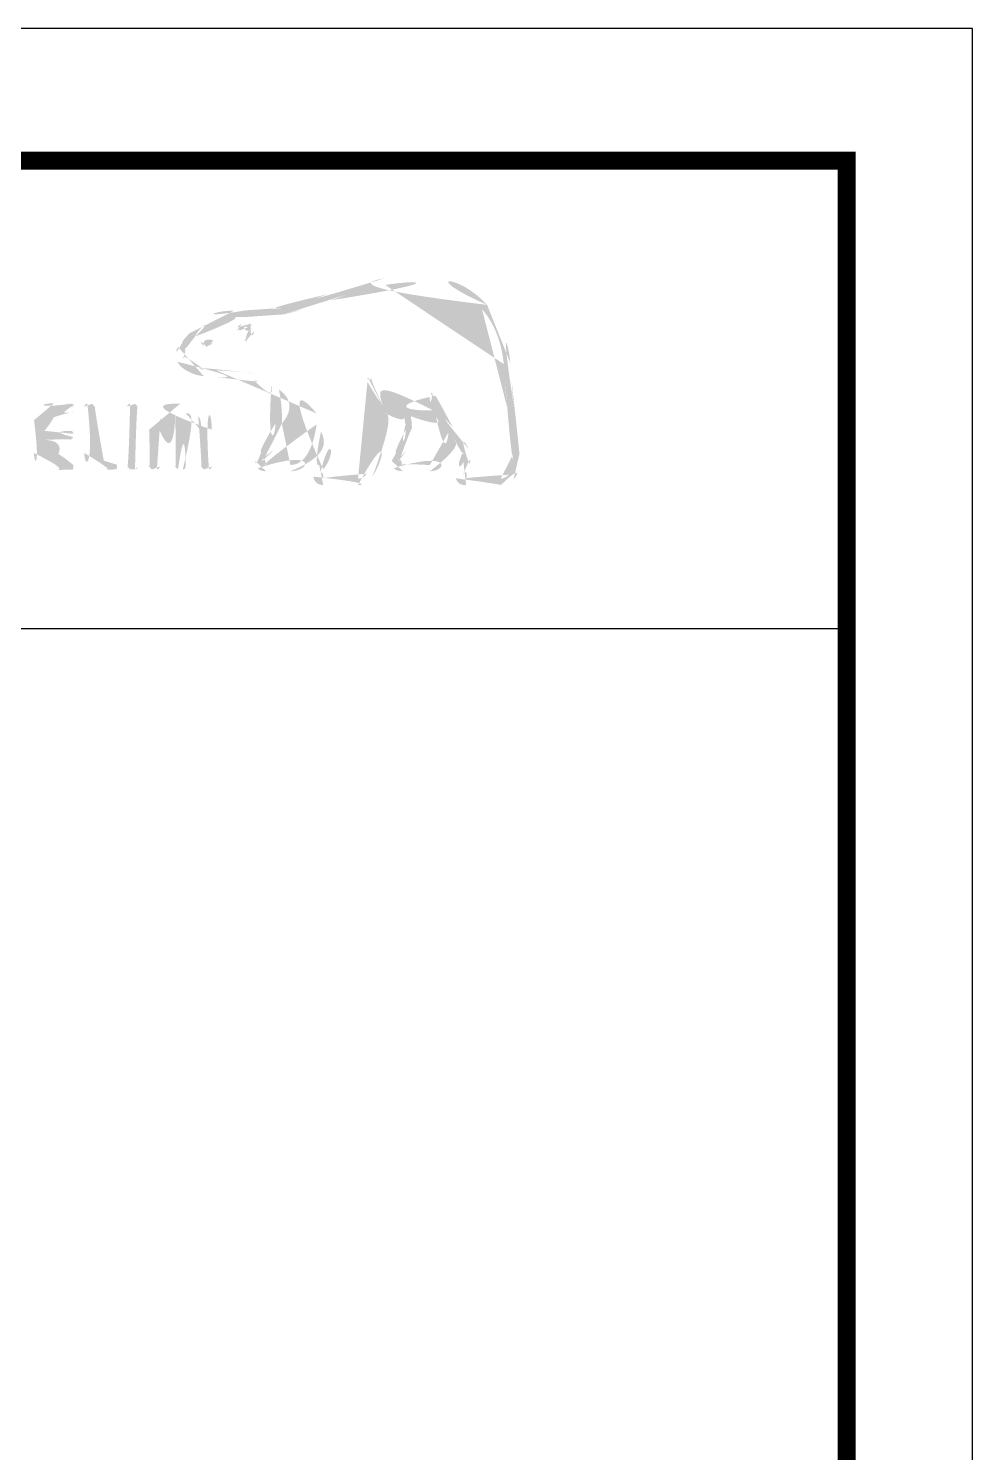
# Model space of a CAD drawing. Extents: x 16296680691 to 16296681342, y -37409617951 to -37409617474.
# Drawn here: x 16296681262.8 to 16296681341.9, y -37409617592.8 to -37409617473.6 of the extents above; entities that cross this region are included whole.
import ezdxf

# ---------------------------------------------------------------- set-up
doc = ezdxf.new("R2010")
doc.units = 0
doc.header["$LTSCALE"] = 10
doc.header["$MEASUREMENT"] = 0
doc.layers.get('0').update_dxf_attribs({"linetype": 'CONTINUOUS'})

msp = doc.modelspace()

# ---------------------------------------------------------------- hatches: boundary and pattern name
h = msp.add_hatch(color=5)
edge = h.paths.add_edge_path()
edge.add_spline(control_points=[(16296681301.24634, -37409617496.731857), (16296681298.909121, -37409617494.111191), (16296681295.269489, -37409617494.084396), (16296681292.62303, -37409617494.520538)], knot_values=[4, 4, 4, 4, 5, 5, 5, 5], degree=3, periodic=0)
edge.add_spline(control_points=[(16296681292.62303, -37409617494.520538), (16296681291.01333, -37409617494.787178), (16296681289.453199, -37409617495.320427), (16296681287.948589, -37409617495.829887)], knot_values=[5, 5, 5, 5, 6, 6, 6, 6], degree=3, periodic=0)
edge.add_spline(control_points=[(16296681287.948589, -37409617495.829887), (16296681286.69771, -37409617496.260048), (16296681285.393311, -37409617496.705101), (16296681284.090891, -37409617496.988579)], knot_values=[6, 6, 6, 6, 7, 7, 7, 7], degree=3, periodic=0)
edge.add_spline(control_points=[(16296681284.090891, -37409617496.988579), (16296681283.18891, -37409617497.178886), (16296681282.049049, -37409617497.183823), (16296681281.047939, -37409617497.188797)], knot_values=[7, 7, 7, 7, 8, 8, 8, 8], degree=3, periodic=0)
edge.add_spline(control_points=[(16296681281.047939, -37409617497.188797), (16296681281.04793, -37409617497.188797), (16296681280.09046, -37409617497.204659), (16296681280.09046, -37409617497.204659)], knot_values=[8.00001, 8.00001, 8.00001, 8.00001, 9, 9, 9, 9], degree=3, periodic=0)
edge.add_spline(control_points=[(16296681280.09046, -37409617497.204659), (16296681278.207211, -37409617497.250282), (16296681276.918671, -37409617497.901466), (16296681276.27836, -37409617499.139442)], knot_values=[9, 9, 9, 9, 10, 10, 10, 10], degree=3, periodic=0)
edge.add_spline(control_points=[(16296681276.27836, -37409617499.139442), (16296681276.27836, -37409617499.139442), (16296681276.246651, -37409617499.193962), (16296681276.246651, -37409617499.193962)], knot_values=[10.00001, 10.00001, 10.00001, 10.00001, 11, 11, 11, 11], degree=3, periodic=0)
edge.add_spline(control_points=[(16296681276.246651, -37409617499.193962), (16296681276.141581, -37409617499.373367), (16296681276.002819, -37409617499.529968), (16296681275.83828, -37409617499.682617)], knot_values=[11, 11, 11, 11, 12, 12, 12, 12], degree=3, periodic=0)
edge.add_spline(control_points=[(16296681275.83828, -37409617499.682617), (16296681275.66581, -37409617499.853111), (16296681275.48938, -37409617500.027557), (16296681275.36647, -37409617500.250572)], knot_values=[12, 12, 12, 12, 13, 13, 13, 13], degree=3, periodic=0)
edge.add_spline(control_points=[(16296681275.36647, -37409617500.250572), (16296681275.122641, -37409617500.673798), (16296681275.10083, -37409617501.102997), (16296681275.305019, -37409617501.494537)], knot_values=[13, 13, 13, 13, 14, 14, 14, 14], degree=3, periodic=0)
edge.add_spline(control_points=[(16296681275.305019, -37409617501.494537), (16296681275.709431, -37409617502.251793), (16296681276.8473, -37409617502.656181), (16296681277.52725, -37409617502.706741), (16296681277.52725, -37409617502.706741), (16296681278.540251, -37409617502.768188), (16296681278.540251, -37409617502.768188)], knot_values=[14, 14, 14, 14, 15, 15, 15, 16, 16, 16, 16], degree=3, periodic=0)
edge.add_spline(control_points=[(16296681278.540251, -37409617502.768188), (16296681279.6147, -37409617502.832626), (16296681280.956751, -37409617502.908928), (16296681281.75169, -37409617503.051666)], knot_values=[16, 16, 16, 16, 17, 17, 17, 17], degree=3, periodic=0)
edge.add_spline(control_points=[(16296681281.75169, -37409617503.051666), (16296681282.2572, -37409617503.141853), (16296681282.74288, -37409617503.298462), (16296681283.19486, -37409617503.503632)], knot_values=[17, 17, 17, 17, 18, 18, 18, 18], degree=3, periodic=0)
edge.add_spline(control_points=[(16296681283.19486, -37409617503.503632), (16296681283.218651, -37409617503.55323), (16296681283.619089, -37409617505.024139), (16296681283.53385, -37409617506.646713)], knot_values=[18, 18, 18, 18, 19, 19, 19, 19], degree=3, periodic=0)
edge.add_spline(control_points=[(16296681283.53385, -37409617506.646713), (16296681283.46644, -37409617508.126549), (16296681282.81028, -37409617508.638969), (16296681282.348391, -37409617509.01664)], knot_values=[19, 19, 19, 19, 20, 20, 20, 20], degree=3, periodic=0)
edge.add_spline(control_points=[(16296681282.348391, -37409617509.01664), (16296681282.34244, -37409617509.02356), (16296681281.88649, -37409617509.376442), (16296681281.85675, -37409617509.816528)], knot_values=[20, 20, 20, 20, 21, 21, 21, 21], degree=3, periodic=0)
edge.add_spline(control_points=[(16296681281.85675, -37409617509.816528), (16296681281.83297, -37409617510.052422), (16296681281.8964, -37409617510.266533), (16296681282.039129, -37409617510.414207)], knot_values=[21, 21, 21, 21, 22, 22, 22, 22], degree=3, periodic=0)
edge.add_spline(control_points=[(16296681282.039129, -37409617510.414207), (16296681282.195749, -37409617510.58567), (16296681282.427679, -37409617510.665947), (16296681282.73296, -37409617510.665947), (16296681282.73296, -37409617510.665947), (16296681284.774799, -37409617510.665947), (16296681284.774799, -37409617510.665947)], knot_values=[22, 22, 22, 22, 23, 23, 23, 24, 24, 24, 24], degree=3, periodic=0)
edge.add_spline(control_points=[(16296681284.774799, -37409617510.665947), (16296681286.449909, -37409617510.665947), (16296681287.159599, -37409617508.71035), (16296681287.33604, -37409617507.344498)], knot_values=[24, 24, 24, 24, 25, 25, 25, 25], degree=3, periodic=0)
edge.add_spline(control_points=[(16296681287.33604, -37409617507.344498), (16296681287.831619, -37409617508.322823), (16296681287.819731, -37409617509.427971), (16296681287.19133, -37409617510.127747)], knot_values=[25, 25, 25, 25, 26, 26, 26, 26], degree=3, periodic=0)
edge.add_spline(control_points=[(16296681287.19133, -37409617510.127747), (16296681287.191311, -37409617510.127747), (16296681286.64617, -37409617510.633263), (16296681286.707621, -37409617511.117943)], knot_values=[26.00001, 26.00001, 26.00001, 26.00001, 27, 27, 27, 27], degree=3, periodic=0)
edge.add_spline(control_points=[(16296681286.707621, -37409617511.117943), (16296681286.759159, -37409617511.629402), (16296681287.183399, -37409617511.832581), (16296681287.52635, -37409617511.832581), (16296681287.52635, -37409617511.832581), (16296681290.43845, -37409617511.832581), (16296681290.43845, -37409617511.832581)], knot_values=[27, 27, 27, 27, 28, 28, 28, 29, 29, 29, 29], degree=3, periodic=0)
edge.add_spline(control_points=[(16296681290.43845, -37409617511.832581), (16296681290.95188, -37409617511.832581), (16296681291.360241, -37409617511.598663), (16296681291.63183, -37409617511.153618)], knot_values=[29, 29, 29, 29, 30, 30, 30, 30], degree=3, periodic=0)
edge.add_spline(control_points=[(16296681291.63183, -37409617511.153618), (16296681292.82126, -37409617509.196053), (16296681292.88073, -37409617507.266197), (16296681292.62303, -37409617505.764526)], knot_values=[30, 30, 30, 30, 31, 31, 31, 31], degree=3, periodic=0)
edge.add_spline(control_points=[(16296681292.62303, -37409617505.764526), (16296681292.975889, -37409617505.835899), (16296681293.570589, -37409617505.944923), (16296681294.294161, -37409617506.023239)], knot_values=[31, 31, 31, 31, 32, 32, 32, 32], degree=3, periodic=0)
edge.add_spline(control_points=[(16296681294.294161, -37409617506.023239), (16296681294.33976, -37409617506.2304), (16296681294.42103, -37409617506.685387), (16296681294.42103, -37409617506.685387)], knot_values=[32, 32, 32, 32, 33, 33, 33, 33], degree=3, periodic=0)
edge.add_spline(control_points=[(16296681294.42103, -37409617506.685387), (16296681294.43688, -37409617506.860802), (16296681294.43688, -37409617507.016434), (16296681294.43688, -37409617507.163132)], knot_values=[33, 33, 33, 33, 34, 34, 34, 34], degree=3, periodic=0)
edge.add_spline(control_points=[(16296681294.43688, -37409617507.163132), (16296681294.43688, -37409617508.292084), (16296681293.93733, -37409617508.779716), (16296681293.65584, -37409617509.05529)], knot_values=[34, 34, 34, 34, 35, 35, 35, 35], degree=3, periodic=0)
edge.add_spline(control_points=[(16296681293.65584, -37409617509.05529), (16296681293.64592, -37409617509.057259), (16296681293.265301, -37409617509.444817), (16296681293.221701, -37409617509.770943)], knot_values=[35, 35, 35, 35, 36, 36, 36, 36], degree=3, periodic=0)
edge.add_spline(control_points=[(16296681293.221701, -37409617509.770943), (16296681293.221701, -37409617509.770943), (16296681293.14043, -37409617510.108932), (16296681293.431829, -37409617510.406273)], knot_values=[36.00001, 36.00001, 36.00001, 36.00001, 37, 37, 37, 37], degree=3, periodic=0)
edge.add_spline(control_points=[(16296681293.431829, -37409617510.406273), (16296681293.594379, -37409617510.575752), (16296681293.85408, -37409617510.665947), (16296681294.19702, -37409617510.665947), (16296681294.19702, -37409617510.665947), (16296681296.45495, -37409617510.665947), (16296681296.45495, -37409617510.665947)], knot_values=[37, 37, 37, 37, 38, 38, 38, 39, 39, 39, 39], degree=3, periodic=0)
edge.add_spline(control_points=[(16296681296.45495, -37409617510.665947), (16296681297.900089, -37409617510.665947), (16296681298.344139, -37409617508.880821), (16296681298.48687, -37409617507.962967)], knot_values=[39, 39, 39, 39, 40, 40, 40, 40], degree=3, periodic=0)
edge.add_spline(control_points=[(16296681298.48687, -37409617507.962967), (16296681298.746559, -37409617508.289093), (16296681299.037979, -37409617508.679611), (16296681299.214411, -37409617509.05529)], knot_values=[40, 40, 40, 40, 41, 41, 41, 41], degree=3, periodic=0)
edge.add_spline(control_points=[(16296681299.214411, -37409617509.05529), (16296681299.333349, -37409617509.30899), (16296681299.35317, -37409617509.592506), (16296681299.26199, -37409617509.859154)], knot_values=[41, 41, 41, 41, 42, 42, 42, 42], degree=3, periodic=0)
edge.add_spline(control_points=[(16296681299.26199, -37409617509.859154), (16296681299.11529, -37409617510.33786), (16296681298.50868, -37409617510.68084), (16296681298.633579, -37409617511.255722)], knot_values=[42, 42, 42, 42, 43, 43, 43, 43], degree=3, periodic=0)
edge.add_spline(control_points=[(16296681298.633579, -37409617511.255722), (16296681298.73864, -37409617511.698776), (16296681299.109341, -37409617511.832581), (16296681299.493919, -37409617511.832581), (16296681299.493919, -37409617511.832581), (16296681302.392151, -37409617511.832581), (16296681302.392151, -37409617511.832581)], knot_values=[43, 43, 43, 43, 44, 44, 44, 45, 45, 45, 45], degree=3, periodic=0)
edge.add_spline(control_points=[(16296681302.392151, -37409617511.832581), (16296681302.415951, -37409617511.832581), (16296681302.996759, -37409617511.839531), (16296681303.460649, -37409617511.343933)], knot_values=[45, 45, 45, 45, 46, 46, 46, 46], degree=3, periodic=0)
edge.add_spline(control_points=[(16296681303.460649, -37409617511.343933), (16296681303.896761, -37409617510.875099), (16296681304.06329, -37409617510.178299), (16296681303.96417, -37409617509.206932)], knot_values=[46, 46, 46, 46, 47, 47, 47, 47], degree=3, periodic=0)
edge.add_spline(control_points=[(16296681303.96417, -37409617509.206932), (16296681303.96417, -37409617509.206932), (16296681303.52607, -37409617505.413643), (16296681303.52607, -37409617505.413643)], knot_values=[0, 0, 0, 0, 1, 1, 1, 1], degree=3, periodic=0)
edge.add_spline(control_points=[(16296681303.52607, -37409617505.413643), (16296681303.36549, -37409617504.312462), (16296681303.33972, -37409617503.719719), (16296681303.31197, -37409617503.134918), (16296681303.31197, -37409617503.134918), (16296681303.206909, -37409617501.638222), (16296681303.206909, -37409617501.638222)], knot_values=[1, 1, 1, 1, 2, 2, 2, 3, 3, 3, 3], degree=3, periodic=0)
edge.add_spline(control_points=[(16296681303.206909, -37409617501.638222), (16296681302.986851, -37409617499.594421), (16296681302.32276, -37409617497.942108), (16296681301.24634, -37409617496.731857)], knot_values=[3, 3, 3, 3, 4, 4, 4, 4], degree=3, periodic=0)
edge = h.paths.add_edge_path(flags=16)
edge.add_spline(control_points=[(16296681284.209841, -37409617497.528793), (16296681285.549919, -37409617497.240356), (16296681286.864229, -37409617496.790329), (16296681288.13097, -37409617496.358223)], knot_values=[31, 31, 31, 31, 32, 32, 32, 32], degree=3, periodic=0)
edge.add_spline(control_points=[(16296681288.13097, -37409617496.358223), (16296681289.60981, -37409617495.850708), (16296681291.14813, -37409617495.327362), (16296681292.71817, -37409617495.063683)], knot_values=[32, 32, 32, 32, 33, 33, 33, 33], degree=3, periodic=0)
edge.add_spline(control_points=[(16296681292.71817, -37409617495.063683), (16296681295.22587, -37409617494.651337), (16296681298.663309, -37409617494.675148), (16296681300.822109, -37409617497.100578)], knot_values=[33, 33, 33, 33, 34, 34, 34, 34], degree=3, periodic=0)
edge.add_spline(control_points=[(16296681300.822109, -37409617497.100578), (16296681301.82321, -37409617498.223587), (16296681302.44171, -37409617499.771828), (16296681302.64986, -37409617501.696739), (16296681302.64986, -37409617501.696739), (16296681302.754919, -37409617503.161682), (16296681302.754919, -37409617503.161682)], knot_values=[34, 34, 34, 34, 35, 35, 35, 36, 36, 36, 36], degree=3, periodic=0)
edge.add_spline(control_points=[(16296681302.754919, -37409617503.161682), (16296681302.782669, -37409617503.753418), (16296681302.81638, -37409617504.364967), (16296681302.97299, -37409617505.488037), (16296681302.97299, -37409617505.488037), (16296681303.40712, -37409617509.269386), (16296681303.40712, -37409617509.269386)], knot_values=[36, 36, 36, 36, 37, 37, 37, 38, 38, 38, 38], degree=3, periodic=0)
edge.add_spline(control_points=[(16296681303.40712, -37409617509.269386), (16296681303.48245, -37409617510.054413), (16296681303.359541, -37409617510.616417), (16296681303.060209, -37409617510.956383)], knot_values=[38, 38, 38, 38, 39, 39, 39, 39], degree=3, periodic=0)
edge.add_spline(control_points=[(16296681303.060209, -37409617510.956383), (16296681302.77475, -37409617511.275528), (16296681302.415951, -37409617511.27951), (16296681302.392151, -37409617511.27951), (16296681302.392151, -37409617511.27951), (16296681299.54347, -37409617511.27951), (16296681299.54347, -37409617511.27951)], knot_values=[0, 0, 0, 0, 1, 1, 1, 2, 2, 2, 2], degree=3, periodic=0)
edge.add_spline(control_points=[(16296681299.54347, -37409617511.27951), (16296681299.36705, -37409617511.27951), (16296681299.23225, -37409617511.204178), (16296681299.23225, -37409617510.999977)], knot_values=[2, 2, 2, 2, 3, 3, 3, 3], degree=3, periodic=0)
edge.add_spline(control_points=[(16296681299.23225, -37409617510.999977), (16296681299.23225, -37409617510.70163), (16296681299.61286, -37409617510.456833), (16296681299.75758, -37409617510.073212)], knot_values=[3, 3, 3, 3, 4, 4, 4, 4], degree=3, periodic=0)
edge.add_spline(control_points=[(16296681299.75758, -37409617510.073212), (16296681299.91815, -37409617509.661903), (16296681299.900299, -37409617509.213852), (16296681299.71793, -37409617508.815422)], knot_values=[4, 4, 4, 4, 5, 5, 5, 5], degree=3, periodic=0)
edge.add_spline(control_points=[(16296681299.71793, -37409617508.815422), (16296681299.376961, -37409617508.100769), (16296681298.87145, -37409617507.534798), (16296681298.385771, -37409617506.987663)], knot_values=[5, 5, 5, 5, 6, 6, 6, 6], degree=3, periodic=0)
edge.add_spline(control_points=[(16296681298.385771, -37409617506.987663), (16296681297.69194, -37409617506.211578), (16296681296.95252, -37409617505.466187), (16296681296.90494, -37409617504.398697)], knot_values=[6, 6, 6, 6, 7, 7, 7, 7], degree=3, periodic=0)
edge.add_spline(control_points=[(16296681296.90494, -37409617504.398697), (16296681296.891069, -37409617504.246071), (16296681296.825649, -37409617504.096359), (16296681296.669041, -37409617504.101357)], knot_values=[7, 7, 7, 7, 8, 8, 8, 8], degree=3, periodic=0)
edge.add_spline(control_points=[(16296681296.669041, -37409617504.101357), (16296681296.520361, -37409617504.108269), (16296681296.4153, -37409617504.246071), (16296681296.42124, -37409617504.443291)], knot_values=[8, 8, 8, 8, 9, 9, 9, 9], degree=3, periodic=0)
edge.add_spline(control_points=[(16296681296.42124, -37409617504.443291), (16296681296.45495, -37409617504.850662), (16296681296.561991, -37409617505.221367), (16296681296.70076, -37409617505.557373)], knot_values=[9, 9, 9, 9, 10, 10, 10, 10], degree=3, periodic=0)
edge.add_spline(control_points=[(16296681296.70076, -37409617505.557373), (16296681294.825439, -37409617505.638649), (16296681292.942181, -37409617505.266968), (16296681292.4902, -37409617505.173813)], knot_values=[10, 10, 10, 10, 11, 11, 11, 11], degree=3, periodic=0)
edge.add_spline(control_points=[(16296681292.4902, -37409617505.173813), (16296681292.161131, -37409617503.829727), (16296681291.61993, -37409617502.960487), (16296681291.614, -37409617502.941673)], knot_values=[11, 11, 11, 11, 12, 12, 12, 12], degree=3, periodic=0)
edge.add_spline(control_points=[(16296681291.614, -37409617502.941673), (16296681291.528749, -37409617502.80587), (16296681291.386009, -37409617502.761269), (16296681291.28096, -37409617502.825684)], knot_values=[12, 12, 12, 12, 13, 13, 13, 13], degree=3, periodic=0)
edge.add_spline(control_points=[(16296681291.28096, -37409617502.825684), (16296681291.169941, -37409617502.892082), (16296681291.14813, -37409617503.051666), (16296681291.22942, -37409617503.182518)], knot_values=[13, 13, 13, 13, 14, 14, 14, 14], degree=3, periodic=0)
edge.add_spline(control_points=[(16296681291.22942, -37409617503.182518), (16296681291.251221, -37409617503.221153), (16296681293.48337, -37409617507.016434), (16296681291.156059, -37409617510.873123)], knot_values=[14, 14, 14, 14, 15, 15, 15, 15], degree=3, periodic=0)
edge.add_spline(control_points=[(16296681291.156059, -37409617510.873123), (16296681290.991529, -37409617511.149651), (16296681290.75761, -37409617511.27951), (16296681290.43845, -37409617511.27951), (16296681290.43845, -37409617511.27951), (16296681287.54022, -37409617511.27951), (16296681287.54022, -37409617511.27951)], knot_values=[15, 15, 15, 15, 16, 16, 16, 17, 17, 17, 17], degree=3, periodic=0)
edge.add_spline(control_points=[(16296681287.54022, -37409617511.27951), (16296681287.421289, -37409617511.27951), (16296681287.244841, -37409617511.194267), (16296681287.244841, -37409617510.999001)], knot_values=[17, 17, 17, 17, 18, 18, 18, 18], degree=3, periodic=0)
edge.add_spline(control_points=[(16296681287.244841, -37409617510.999001), (16296681287.244841, -37409617510.796799), (16296681287.524361, -37409617510.499413), (16296681287.524361, -37409617510.499413)], knot_values=[18, 18, 18, 18, 19, 19, 19, 19], degree=3, periodic=0)
edge.add_spline(control_points=[(16296681287.524361, -37409617510.499413), (16296681288.688009, -37409617509.196053), (16296681288.101231, -37409617507.168053), (16296681286.977221, -37409617505.825996)], knot_values=[19, 19, 19, 19, 20, 20, 20, 20], degree=3, periodic=0)
edge.add_spline(control_points=[(16296681286.977221, -37409617505.825996), (16296681285.888901, -37409617504.531509), (16296681284.114679, -37409617502.903969), (16296681281.846849, -37409617502.499603)], knot_values=[20, 20, 20, 20, 21, 21, 21, 21], degree=3, periodic=0)
edge.add_spline(control_points=[(16296681281.846849, -37409617502.499603), (16296681281.02812, -37409617502.356842), (16296681279.664261, -37409617502.275551), (16296681278.568001, -37409617502.214111), (16296681278.568001, -37409617502.214111), (16296681277.56888, -37409617502.156616), (16296681277.56888, -37409617502.156616)], knot_values=[21, 21, 21, 21, 22, 22, 22, 23, 23, 23, 23], degree=3, periodic=0)
edge.add_spline(control_points=[(16296681277.56888, -37409617502.156616), (16296681277.01185, -37409617502.112038), (16296681276.094009, -37409617501.773071), (16296681275.802601, -37409617501.23777)], knot_values=[23, 23, 23, 23, 24, 24, 24, 24], degree=3, periodic=0)
edge.add_spline(control_points=[(16296681275.802601, -37409617501.23777), (16296681275.67968, -37409617501.014771), (16296681275.695551, -37409617500.780884), (16296681275.856131, -37409617500.531113)], knot_values=[24, 24, 24, 24, 25, 25, 25, 25], degree=3, periodic=0)
edge.add_spline(control_points=[(16296681275.856131, -37409617500.531113), (16296681275.9473, -37409617500.366547), (16296681276.094009, -37409617500.22184), (16296681276.24069, -37409617500.075127)], knot_values=[25, 25, 25, 25, 26, 26, 26, 26], degree=3, periodic=0)
edge.add_spline(control_points=[(16296681276.24069, -37409617500.075127), (16296681276.41317, -37409617499.893738), (16296681276.58959, -37409617499.713364), (16296681276.732321, -37409617499.468521)], knot_values=[26, 26, 26, 26, 27, 27, 27, 27], degree=3, periodic=0)
edge.add_spline(control_points=[(16296681276.732321, -37409617499.468521), (16296681276.732321, -37409617499.468521), (16296681276.77593, -37409617499.394203), (16296681276.77593, -37409617499.394203)], knot_values=[27.00001, 27.00001, 27.00001, 27.00001, 28, 28, 28, 28], degree=3, periodic=0)
edge.add_spline(control_points=[(16296681276.77593, -37409617499.394203), (16296681277.32704, -37409617498.347504), (16296681278.435181, -37409617497.802338), (16296681280.110279, -37409617497.756737)], knot_values=[28, 28, 28, 28, 29, 29, 29, 29], degree=3, periodic=0)
edge.add_spline(control_points=[(16296681280.110279, -37409617497.756737), (16296681280.1103, -37409617497.756737), (16296681281.047939, -37409617497.746849), (16296681281.047939, -37409617497.746849)], knot_values=[29.00001, 29.00001, 29.00001, 29.00001, 30, 30, 30, 30], degree=3, periodic=0)
edge.add_spline(control_points=[(16296681281.047939, -37409617497.746849), (16296681282.07085, -37409617497.739868), (16296681283.248369, -37409617497.735947), (16296681284.209841, -37409617497.528793)], knot_values=[30, 30, 30, 30, 31, 31, 31, 31], degree=3, periodic=0)
edge = h.paths.add_edge_path(flags=0)
edge.add_spline(control_points=[(16296681281.452351, -37409617498.311813), (16296681281.64464, -37409617498.458519), (16296681281.771521, -37409617498.672592), (16296681281.737829, -37409617498.93232)], knot_values=[8, 8, 8, 8, 9, 9, 9, 9], degree=3, periodic=0)
edge.add_spline(control_points=[(16296681281.737829, -37409617498.93232), (16296681281.70015, -37409617499.305977), (16296681281.37702, -37409617499.706413), (16296681281.1332, -37409617499.829292)], knot_values=[7, 7, 7, 7, 8, 8, 8, 8], degree=3, periodic=0)
edge.add_spline(control_points=[(16296681281.1332, -37409617499.829292), (16296681281.047939, -37409617499.863007), (16296681280.938919, -37409617499.843193), (16296681280.90522, -37409617499.759941)], knot_values=[6, 6, 6, 6, 7, 7, 7, 7], degree=3, periodic=0)
edge.add_spline(control_points=[(16296681280.90522, -37409617499.759941), (16296681280.8636, -37409617499.676697), (16296681280.915131, -37409617499.572601), (16296681280.99641, -37409617499.523033)], knot_values=[5, 5, 5, 5, 6, 6, 6, 6], degree=3, periodic=0)
edge.add_spline(control_points=[(16296681280.99641, -37409617499.523033), (16296681281.1332, -37409617499.439789), (16296681281.33737, -37409617499.170174), (16296681281.36117, -37409617498.939232)], knot_values=[4, 4, 4, 4, 5, 5, 5, 5], degree=3, periodic=0)
edge.add_spline(control_points=[(16296681281.36117, -37409617498.939232), (16296681281.37702, -37409617498.799477), (16296681281.33737, -37409617498.687462), (16296681281.22438, -37409617498.6082)], knot_values=[3, 3, 3, 3, 4, 4, 4, 4], degree=3, periodic=0)
edge.add_spline(control_points=[(16296681281.22438, -37409617498.6082), (16296681280.925039, -37409617498.397072), (16296681280.576151, -37409617498.810341), (16296681280.54047, -37409617498.840134)], knot_values=[2, 2, 2, 2, 3, 3, 3, 3], degree=3, periodic=0)
edge.add_spline(control_points=[(16296681280.54047, -37409617498.840134), (16296681280.47703, -37409617498.911484), (16296681280.36799, -37409617498.929314), (16296681280.30654, -37409617498.870842)], knot_values=[1, 1, 1, 1, 2, 2, 2, 2], degree=3, periodic=0)
edge.add_spline(control_points=[(16296681280.30654, -37409617498.870842), (16296681280.229231, -37409617498.810341), (16296681280.243111, -37409617498.697403), (16296681280.30654, -37409617498.623047)], knot_values=[0, 0, 0, 0, 1, 1, 1, 1], degree=3, periodic=0)
edge.add_spline(control_points=[(16296681280.30654, -37409617498.623047), (16296681280.4909, -37409617498.422836), (16296681280.99641, -37409617497.997597), (16296681281.452351, -37409617498.311813)], knot_values=[9, 9, 9, 9, 10, 10, 10, 10], degree=3, periodic=0)
edge = h.paths.add_edge_path(flags=16)
edge.add_spline(control_points=[(16296681284.05719, -37409617506.672478), (16296681284.114679, -37409617505.499893), (16296681283.942221, -37409617504.424477), (16296681283.81336, -37409617503.829727), (16296681283.81336, -37409617503.829727), (16296681285.63516, -37409617504.871483), (16296681286.96533, -37409617506.741829)], knot_values=[5, 5, 5, 5, 6, 6, 6, 7, 7, 7, 7], degree=3, periodic=0)
edge.add_spline(control_points=[(16296681286.96533, -37409617506.741829), (16296681286.864229, -37409617507.534798), (16296681286.42017, -37409617510.144623), (16296681284.774799, -37409617510.144623), (16296681284.774799, -37409617510.144623), (16296681282.73296, -37409617510.144623), (16296681282.73296, -37409617510.144623)], knot_values=[0, 0, 0, 0, 1, 1, 1, 2, 2, 2, 2], degree=3, periodic=0)
edge.add_spline(control_points=[(16296681282.73296, -37409617510.144623), (16296681282.576349, -37409617510.144623), (16296681282.403891, -37409617510.01873), (16296681282.403891, -37409617509.823448)], knot_values=[2, 2, 2, 2, 3, 3, 3, 3], degree=3, periodic=0)
edge.add_spline(control_points=[(16296681282.403891, -37409617509.823448), (16296681282.403891, -37409617509.626198), (16296681282.657631, -37409617509.42894), (16296681282.681431, -37409617509.421043)], knot_values=[3, 3, 3, 3, 4, 4, 4, 4], degree=3, periodic=0)
edge.add_spline(control_points=[(16296681282.681431, -37409617509.421043), (16296681283.19486, -37409617509.012657), (16296681283.971939, -37409617508.384262), (16296681284.05719, -37409617506.672478)], knot_values=[4, 4, 4, 4, 5, 5, 5, 5], degree=3, periodic=0)
edge = h.paths.add_edge_path(flags=0)
edge.add_spline(control_points=[(16296681278.322201, -37409617499.713364), (16296681278.322201, -37409617499.713364), (16296681278.387609, -37409617499.744087), (16296681278.29245, -37409617499.856071)], knot_values=[1.00001, 1.00001, 1.00001, 1.00001, 2, 2, 2, 2], degree=3, periodic=0)
edge.add_spline(control_points=[(16296681278.29245, -37409617499.856071), (16296681278.04664, -37409617500.201019), (16296681277.796869, -37409617500.277367), (16296681277.79685, -37409617500.277367)], knot_values=[2, 2, 2, 2, 2.99999, 2.99999, 2.99999, 2.99999], degree=3, periodic=0)
edge.add_spline(control_points=[(16296681277.79685, -37409617500.277367), (16296681277.79685, -37409617500.277367), (16296681277.612499, -37409617500.342773), (16296681277.507429, -37409617500.217857)], knot_values=[3.00001, 3.00001, 3.00001, 3.00001, 4, 4, 4, 4], degree=3, periodic=0)
edge.add_spline(control_points=[(16296681277.507429, -37409617500.217857), (16296681277.29928, -37409617499.972069), (16296681277.28739, -37409617499.832298), (16296681277.28739, -37409617499.832298), (16296681277.28739, -37409617499.832298), (16296681277.26955, -37409617499.727211), (16296681277.374611, -37409617499.703453)], knot_values=[4, 4, 4, 4, 5, 5, 5, 6, 6, 6, 6], degree=3, periodic=0)
edge.add_spline(control_points=[(16296681278.322201, -37409617499.713364), (16296681277.796869, -37409617499.510139), (16296681277.37462, -37409617499.703407), (16296681277.374611, -37409617499.703453)], knot_values=[0.00001, 0.00001, 0.00001, 0.00001, 1, 1, 1, 1], degree=3, periodic=0)
edge = h.paths.add_edge_path(flags=16)
edge.add_spline(control_points=[(16296681294.855169, -37409617506.066841), (16296681295.49349, -37409617506.114403), (16296681296.292391, -37409617506.143158), (16296681296.9783, -37409617506.101547)], knot_values=[6, 6, 6, 6, 7, 7, 7, 7], degree=3, periodic=0)
edge.add_spline(control_points=[(16296681296.9783, -37409617506.101547), (16296681297.239969, -37409617506.511902), (16296681297.676081, -37409617507.027313), (16296681298.011101, -37409617507.413887)], knot_values=[7, 7, 7, 7, 8, 8, 8, 8], degree=3, periodic=0)
edge.add_spline(control_points=[(16296681298.011101, -37409617507.413887), (16296681298.005159, -37409617507.446579), (16296681297.82873, -37409617510.144623), (16296681296.45495, -37409617510.144623)], knot_values=[9, 9, 9, 9, 10, 10, 10, 10], degree=3, periodic=0)
edge.add_spline(control_points=[(16296681296.45495, -37409617510.144623), (16296681296.45495, -37409617510.144623), (16296681294.131611, -37409617510.144623), (16296681294.131611, -37409617510.144623)], knot_values=[0, 0, 0, 0, 1, 1, 1, 1], degree=3, periodic=0)
edge.add_spline(control_points=[(16296681294.131611, -37409617510.144623), (16296681293.949221, -37409617510.144623), (16296681293.812441, -37409617510.002823), (16296681293.812441, -37409617509.823448)], knot_values=[1, 1, 1, 1, 2, 2, 2, 2], degree=3, periodic=0)
edge.add_spline(control_points=[(16296681293.812441, -37409617509.823448), (16296681293.812441, -37409617509.649986), (16296681294.00672, -37409617509.437889), (16296681294.020599, -37409617509.42894)], knot_values=[2, 2, 2, 2, 3, 3, 3, 3], degree=3, periodic=0)
edge.add_spline(control_points=[(16296681294.020599, -37409617509.42894), (16296681294.498341, -37409617508.970016), (16296681294.978069, -37409617508.343628), (16296681294.978069, -37409617507.173027)], knot_values=[3, 3, 3, 3, 4, 4, 4, 4], degree=3, periodic=0)
edge.add_spline(control_points=[(16296681294.978069, -37409617507.173027), (16296681294.978069, -37409617507.004509), (16296681294.968161, -37409617506.821136), (16296681294.94438, -37409617506.630836)], knot_values=[4, 4, 4, 4, 5, 5, 5, 5], degree=3, periodic=0)
edge.add_spline(control_points=[(16296681294.94438, -37409617506.630836), (16296681294.94438, -37409617506.630836), (16296681294.882919, -37409617506.291862), (16296681294.855169, -37409617506.066841)], knot_values=[5.00001, 5.00001, 5.00001, 5.00001, 6, 6, 6, 6], degree=3, periodic=0)
h = msp.add_hatch(color=5)
edge = h.paths.add_edge_path()
edge.add_spline(control_points=[(16296681264.185249, -37409617507.281372), (16296681264.185249, -37409617507.210663), (16296681264.185249, -37409617506.394569), (16296681264.185249, -37409617506.394569)], knot_values=[14, 14, 14, 14, 15, 15, 15, 15], degree=3, periodic=0)
edge.add_spline(control_points=[(16296681264.185249, -37409617506.394569), (16296681264.185249, -37409617505.979477), (16296681264.185249, -37409617505.752724), (16296681264.993679, -37409617505.752724), (16296681264.993679, -37409617505.752724), (16296681265.395611, -37409617505.753578), (16296681265.79756, -37409617505.754448)], knot_values=[15, 15, 15, 15, 16, 16, 16, 16.5, 16.5, 16.5, 16.5], degree=3, periodic=0)
edge.add_spline(control_points=[(16296681265.79756, -37409617505.754448), (16296681266.199499, -37409617505.755333), (16296681266.60144, -37409617505.756203), (16296681266.60144, -37409617505.756203), (16296681266.60144, -37409617505.756203), (16296681266.60144, -37409617505.573883), (16296681266.60144, -37409617505.391548)], knot_values=[16.5, 16.5, 16.5, 16.5, 17, 17, 17, 17.5, 17.5, 17.5, 17.5], degree=3, periodic=0)
edge.add_spline(control_points=[(16296681266.60144, -37409617505.391548), (16296681266.60144, -37409617505.209213), (16296681266.60144, -37409617505.026863), (16296681266.60144, -37409617505.026863)], knot_values=[17.5, 17.5, 17.5, 17.5, 18, 18, 18, 18], degree=3, periodic=0)
edge.add_spline(control_points=[(16296681266.60144, -37409617505.026863), (16296681266.601431, -37409617505.026863), (16296681266.438351, -37409617505.011467), (16296681266.438351, -37409617505.011467)], knot_values=[18.00001, 18.00001, 18.00001, 18.00001, 19, 19, 19, 19], degree=3, periodic=0)
edge.add_spline(control_points=[(16296681266.438351, -37409617505.011467), (16296681266.112181, -37409617504.984154), (16296681265.391939, -37409617504.967377), (16296681264.984579, -37409617504.967377)], knot_values=[19, 19, 19, 19, 20, 20, 20, 20], degree=3, periodic=0)
edge.add_spline(control_points=[(16296681264.984579, -37409617504.967377), (16296681263.852091, -37409617504.967377), (16296681263.304729, -37409617505.431419), (16296681263.304729, -37409617506.394569)], knot_values=[20, 20, 20, 20, 21, 21, 21, 21], degree=3, periodic=0)
edge.add_spline(control_points=[(16296681263.304729, -37409617506.394569), (16296681263.304729, -37409617506.394569), (16296681263.304729, -37409617509.139687), (16296681263.304729, -37409617509.139687)], knot_values=[0, 0, 0, 0, 1, 1, 1, 1], degree=3, periodic=0)
edge.add_spline(control_points=[(16296681263.304729, -37409617509.139687), (16296681263.304729, -37409617510.099297), (16296681263.852091, -37409617510.564774), (16296681264.984579, -37409617510.564774)], knot_values=[1, 1, 1, 1, 2, 2, 2, 2], degree=3, periodic=0)
edge.add_spline(control_points=[(16296681264.984579, -37409617510.564774), (16296681265.485741, -37409617510.564774), (16296681266.16258, -37409617510.554993), (16296681266.438351, -37409617510.528374)], knot_values=[2, 2, 2, 2, 3, 3, 3, 3], degree=3, periodic=0)
edge.add_spline(control_points=[(16296681266.438351, -37409617510.528374), (16296681266.438351, -37409617510.528374), (16296681266.562941, -37409617510.51786), (16296681266.562941, -37409617510.51786)], knot_values=[3.00001, 3.00001, 3.00001, 3.00001, 3.99999, 3.99999, 3.99999, 3.99999], degree=3, periodic=0)
edge.add_spline(control_points=[(16296681266.562941, -37409617510.51786), (16296681266.562941, -37409617510.51786), (16296681266.562941, -37409617510.51786), (16296681266.562941, -37409617510.51786), (16296681266.562941, -37409617510.51786), (16296681266.601431, -37409617510.514374), (16296681266.60144, -37409617510.514374)], knot_values=[3.99999, 3.99999, 3.99999, 3.99999, 4, 4, 4, 4.99999, 4.99999, 4.99999, 4.99999], degree=3, periodic=0)
edge.add_spline(control_points=[(16296681266.60144, -37409617510.514374), (16296681266.60144, -37409617510.514374), (16296681266.60144, -37409617510.514374), (16296681266.60144, -37409617510.514374), (16296681266.60144, -37409617510.514374), (16296681266.60144, -37409617510.330101), (16296681266.60144, -37409617510.145859)], knot_values=[4.99999, 4.99999, 4.99999, 4.99999, 5, 5, 5, 5.5, 5.5, 5.5, 5.5], degree=3, periodic=0)
edge.add_spline(control_points=[(16296681266.60144, -37409617510.145859), (16296681266.60144, -37409617509.961609), (16296681266.60144, -37409617509.777328), (16296681266.60144, -37409617509.777328), (16296681266.60144, -37409617509.777328), (16296681264.993679, -37409617509.777328), (16296681264.993679, -37409617509.777328)], knot_values=[5.5, 5.5, 5.5, 5.5, 6, 6, 6, 7, 7, 7, 7], degree=3, periodic=0)
edge.add_spline(control_points=[(16296681264.993679, -37409617509.777328), (16296681264.185249, -37409617509.777328), (16296681264.185249, -37409617509.551971), (16296681264.185249, -37409617509.139687), (16296681264.185249, -37409617509.139687), (16296681264.185249, -37409617508.118477), (16296681264.185249, -37409617508.037987)], knot_values=[7, 7, 7, 7, 8, 8, 8, 9, 9, 9, 9], degree=3, periodic=0)
edge.add_spline(control_points=[(16296681264.185249, -37409617508.037987), (16296681264.264339, -37409617508.037987), (16296681266.356449, -37409617508.037987), (16296681266.356449, -37409617508.037987)], knot_values=[9, 9, 9, 9, 10, 10, 10, 10], degree=3, periodic=0)
edge.add_spline(control_points=[(16296681266.356449, -37409617508.037987), (16296681266.48595, -37409617508.037987), (16296681266.60144, -37409617507.935081), (16296681266.60144, -37409617507.802803)], knot_values=[10, 10, 10, 10, 11, 11, 11, 11], degree=3, periodic=0)
edge.add_spline(control_points=[(16296681266.60144, -37409617507.802803), (16296681266.60144, -37409617507.802803), (16296681266.60144, -37409617507.529839), (16296681266.60144, -37409617507.529839)], knot_values=[11.00001, 11.00001, 11.00001, 11.00001, 12, 12, 12, 12], degree=3, periodic=0)
edge.add_spline(control_points=[(16296681266.60144, -37409617507.529839), (16296681266.60144, -37409617507.392647), (16296681266.48595, -37409617507.281372), (16296681266.356449, -37409617507.281372), (16296681266.356449, -37409617507.281372), (16296681264.264339, -37409617507.281372), (16296681264.185249, -37409617507.281372)], knot_values=[12, 12, 12, 12, 13, 13, 13, 14, 14, 14, 14], degree=3, periodic=0)
h = msp.add_hatch(color=5)
edge = h.paths.add_edge_path()
edge.add_spline(control_points=[(16296681269.149891, -37409617509.777328), (16296681268.398849, -37409617509.777328), (16296681268.398849, -37409617509.493156), (16296681268.398849, -37409617509.218803), (16296681268.398849, -37409617509.218803), (16296681268.398849, -37409617505.262016), (16296681268.398849, -37409617505.262016)], knot_values=[9, 9, 9, 9, 10, 10, 10, 11, 11, 11, 11], degree=3, periodic=0)
edge.add_spline(control_points=[(16296681268.398849, -37409617505.262016), (16296681268.398849, -37409617505.129066), (16296681268.28616, -37409617505.014259), (16296681268.15177, -37409617505.014259)], knot_values=[11, 11, 11, 11, 12, 12, 12, 12], degree=3, periodic=0)
edge.add_spline(control_points=[(16296681268.15177, -37409617505.014259), (16296681268.15176, -37409617505.014259), (16296681267.777321, -37409617505.014259), (16296681267.777309, -37409617505.014259)], knot_values=[12.00001, 12.00001, 12.00001, 12.00001, 12.99999, 12.99999, 12.99999, 12.99999], degree=3, periodic=0)
edge.add_spline(control_points=[(16296681267.777309, -37409617505.014259), (16296681267.64082, -37409617505.014259), (16296681267.52323, -37409617505.129066), (16296681267.52323, -37409617505.262016), (16296681267.52323, -37409617505.262016), (16296681267.52323, -37409617509.139687), (16296681267.52323, -37409617509.139687)], knot_values=[0, 0, 0, 0, 1, 1, 1, 2, 2, 2, 2], degree=3, periodic=0)
edge.add_spline(control_points=[(16296681267.52323, -37409617509.139687), (16296681267.52323, -37409617510.403778), (16296681268.39185, -37409617510.564774), (16296681269.142879, -37409617510.564774)], knot_values=[2, 2, 2, 2, 3, 3, 3, 3], degree=3, periodic=0)
edge.add_spline(control_points=[(16296681269.142879, -37409617510.564774), (16296681269.692329, -37409617510.564774), (16296681269.826731, -37409617510.54097), (16296681269.996811, -37409617510.514374)], knot_values=[3, 3, 3, 3, 4, 4, 4, 4], degree=3, periodic=0)
edge.add_spline(control_points=[(16296681269.996811, -37409617510.514374), (16296681269.996811, -37409617510.514374), (16296681270.09269, -37409617510.502457), (16296681270.09269, -37409617510.502457)], knot_values=[4.00001, 4.00001, 4.00001, 4.00001, 4.99999, 4.99999, 4.99999, 4.99999], degree=3, periodic=0)
edge.add_spline(control_points=[(16296681270.09269, -37409617510.502457), (16296681270.09269, -37409617510.502457), (16296681270.09269, -37409617510.502457), (16296681270.09269, -37409617510.502457), (16296681270.09269, -37409617510.502457), (16296681270.215191, -37409617510.480766), (16296681270.215191, -37409617510.480766)], knot_values=[4.99999, 4.99999, 4.99999, 4.99999, 5, 5, 5, 5.99999, 5.99999, 5.99999, 5.99999], degree=3, periodic=0)
edge.add_spline(control_points=[(16296681270.215191, -37409617510.480766), (16296681270.215191, -37409617510.480766), (16296681270.215191, -37409617510.480766), (16296681270.215191, -37409617510.480766), (16296681270.215191, -37409617510.480766), (16296681270.258591, -37409617510.474487), (16296681270.258591, -37409617510.474487)], knot_values=[5.99999, 5.99999, 5.99999, 5.99999, 6, 6, 6, 6.99999, 6.99999, 6.99999, 6.99999], degree=3, periodic=0)
edge.add_spline(control_points=[(16296681270.258591, -37409617510.474487), (16296681270.258591, -37409617510.474487), (16296681270.258591, -37409617510.474487), (16296681270.258591, -37409617510.474487), (16296681270.258591, -37409617510.474487), (16296681270.258591, -37409617510.300194), (16296681270.258591, -37409617510.125908)], knot_values=[6.99999, 6.99999, 6.99999, 6.99999, 7, 7, 7, 7.5, 7.5, 7.5, 7.5], degree=3, periodic=0)
edge.add_spline(control_points=[(16296681270.258591, -37409617510.125908), (16296681270.258591, -37409617509.951607), (16296681270.258591, -37409617509.777328), (16296681270.258591, -37409617509.777328), (16296681270.258591, -37409617509.777328), (16296681269.149891, -37409617509.777328), (16296681269.149891, -37409617509.777328)], knot_values=[7.5, 7.5, 7.5, 7.5, 8, 8, 8, 9, 9, 9, 9], degree=3, periodic=0)
h = msp.add_hatch(color=5)
edge = h.paths.add_edge_path()
edge.add_spline(control_points=[(16296681271.762751, -37409617510.514374), (16296681271.904131, -37409617510.514374), (16296681271.993031, -37409617510.386978), (16296681271.993031, -37409617510.276398), (16296681271.993031, -37409617510.276398), (16296681271.993031, -37409617505.252937), (16296681271.993031, -37409617505.252937)], knot_values=[4, 4, 4, 4, 5, 5, 5, 6, 6, 6, 6], degree=3, periodic=0)
edge.add_spline(control_points=[(16296681271.993031, -37409617505.252937), (16296681271.993031, -37409617505.122063), (16296681271.892229, -37409617505.014259), (16296681271.762751, -37409617505.014259)], knot_values=[6, 6, 6, 6, 7, 7, 7, 7], degree=3, periodic=0)
edge.add_spline(control_points=[(16296681271.762751, -37409617505.014259), (16296681271.762739, -37409617505.014259), (16296681271.3547, -37409617505.014259), (16296681271.354691, -37409617505.014259)], knot_values=[7.00001, 7.00001, 7.00001, 7.00001, 7.99999, 7.99999, 7.99999, 7.99999], degree=3, periodic=0)
edge.add_spline(control_points=[(16296681271.354691, -37409617505.014259), (16296681271.206301, -37409617505.014259), (16296681271.117411, -37409617505.13604), (16296681271.117411, -37409617505.252937), (16296681271.117411, -37409617505.252937), (16296681271.117411, -37409617510.276398), (16296681271.117411, -37409617510.276398)], knot_values=[0, 0, 0, 0, 1, 1, 1, 2, 2, 2, 2], degree=3, periodic=0)
edge.add_spline(control_points=[(16296681271.117411, -37409617510.276398), (16296681271.117411, -37409617510.41217), (16296681271.227289, -37409617510.514374), (16296681271.354691, -37409617510.514374)], knot_values=[2, 2, 2, 2, 3, 3, 3, 3], degree=3, periodic=0)
edge.add_spline(control_points=[(16296681271.354691, -37409617510.514374), (16296681271.3547, -37409617510.514374), (16296681271.762751, -37409617510.514374), (16296681271.762751, -37409617510.514374)], knot_values=[3.00001, 3.00001, 3.00001, 3.00001, 4, 4, 4, 4], degree=3, periodic=0)
h = msp.add_hatch(color=5)
edge = h.paths.add_edge_path()
edge.add_spline(control_points=[(16296681273.825001, -37409617507.256889), (16296681273.825001, -37409617505.93399), (16296681274.00699, -37409617505.804497), (16296681275.129339, -37409617505.799599)], knot_values=[5, 5, 5, 5, 6, 6, 6, 6], degree=3, periodic=0)
edge.add_spline(control_points=[(16296681275.129339, -37409617505.799599), (16296681275.129339, -37409617505.87867), (16296681275.129339, -37409617510.276398), (16296681275.129339, -37409617510.276398)], knot_values=[6, 6, 6, 6, 7, 7, 7, 7], degree=3, periodic=0)
edge.add_spline(control_points=[(16296681275.129339, -37409617510.276398), (16296681275.129339, -37409617510.414993), (16296681275.232929, -37409617510.514374), (16296681275.36451, -37409617510.514374)], knot_values=[7, 7, 7, 7, 8, 8, 8, 8], degree=3, periodic=0)
edge.add_spline(control_points=[(16296681275.36451, -37409617510.514374), (16296681275.364519, -37409617510.514374), (16296681275.770479, -37409617510.514374), (16296681275.770479, -37409617510.514374)], knot_values=[8.00001, 8.00001, 8.00001, 8.00001, 9, 9, 9, 9], degree=3, periodic=0)
edge.add_spline(control_points=[(16296681275.770479, -37409617510.514374), (16296681275.918859, -37409617510.514374), (16296681276.00565, -37409617510.386978), (16296681276.00565, -37409617510.276398), (16296681276.00565, -37409617510.276398), (16296681276.00565, -37409617505.8955), (16296681276.00565, -37409617505.808006)], knot_values=[9, 9, 9, 9, 10, 10, 10, 11, 11, 11, 11], degree=3, periodic=0)
edge.add_spline(control_points=[(16296681276.00565, -37409617505.808006), (16296681276.530609, -37409617505.811493), (16296681276.865179, -37409617505.865372), (16296681277.051359, -37409617506.051582)], knot_values=[11, 11, 11, 11, 12, 12, 12, 12], degree=3, periodic=0)
edge.add_spline(control_points=[(16296681277.051359, -37409617506.051582), (16296681277.268339, -37409617506.260139), (16296681277.303341, -37409617506.653511), (16296681277.303341, -37409617507.256889), (16296681277.303341, -37409617507.256889), (16296681277.303341, -37409617510.276398), (16296681277.303341, -37409617510.276398)], knot_values=[12, 12, 12, 12, 13, 13, 13, 14, 14, 14, 14], degree=3, periodic=0)
edge.add_spline(control_points=[(16296681277.303341, -37409617510.276398), (16296681277.303341, -37409617510.40728), (16296681277.41114, -37409617510.514374), (16296681277.538521, -37409617510.514374)], knot_values=[14, 14, 14, 14, 15, 15, 15, 15], degree=3, periodic=0)
edge.add_spline(control_points=[(16296681277.538521, -37409617510.514374), (16296681277.53853, -37409617510.514374), (16296681277.954281, -37409617510.514374), (16296681277.954281, -37409617510.514374)], knot_values=[15.00001, 15.00001, 15.00001, 15.00001, 16, 16, 16, 16], degree=3, periodic=0)
edge.add_spline(control_points=[(16296681277.954281, -37409617510.514374), (16296681278.088671, -37409617510.514374), (16296681278.186661, -37409617510.382072), (16296681278.186661, -37409617510.276398), (16296681278.186661, -37409617510.276398), (16296681278.186661, -37409617507.187553), (16296681278.186661, -37409617507.187553)], knot_values=[16, 16, 16, 16, 17, 17, 17, 18, 18, 18, 18], degree=3, periodic=0)
edge.add_spline(control_points=[(16296681278.186661, -37409617507.187553), (16296681278.186661, -37409617505.310333), (16296681277.565121, -37409617504.993248), (16296681275.568899, -37409617504.993248)], knot_values=[18, 18, 18, 18, 19, 19, 19, 19], degree=3, periodic=0)
edge.add_spline(control_points=[(16296681275.568899, -37409617504.993248), (16296681273.57023, -37409617504.993248), (16296681272.946581, -37409617505.310333), (16296681272.946581, -37409617507.187553)], knot_values=[19, 19, 19, 19, 20, 20, 20, 20], degree=3, periodic=0)
edge.add_spline(control_points=[(16296681272.946581, -37409617507.187553), (16296681272.946581, -37409617507.187553), (16296681272.946581, -37409617510.276398), (16296681272.946581, -37409617510.276398)], knot_values=[0, 0, 0, 0, 1, 1, 1, 1], degree=3, periodic=0)
edge.add_spline(control_points=[(16296681272.946581, -37409617510.276398), (16296681272.946581, -37409617510.41217), (16296681273.05228, -37409617510.514374), (16296681273.186661, -37409617510.514374)], knot_values=[1, 1, 1, 1, 2, 2, 2, 2], degree=3, periodic=0)
edge.add_spline(control_points=[(16296681273.186661, -37409617510.514374), (16296681273.18667, -37409617510.514374), (16296681273.594721, -37409617510.514374), (16296681273.594721, -37409617510.514374)], knot_values=[2.00001, 2.00001, 2.00001, 2.00001, 3, 3, 3, 3], degree=3, periodic=0)
edge.add_spline(control_points=[(16296681273.594721, -37409617510.514374), (16296681273.741011, -37409617510.514374), (16296681273.825001, -37409617510.386978), (16296681273.825001, -37409617510.276398), (16296681273.825001, -37409617510.276398), (16296681273.825001, -37409617507.256889), (16296681273.825001, -37409617507.256889)], knot_values=[3, 3, 3, 3, 4, 4, 4, 5, 5, 5, 5], degree=3, periodic=0)

# ---------------------------------------------------------------- linework, layer by layer
at = {"color": 5, "ltscale": 40}
msp.add_line((16296681331.36837, -37409617523.850143), (16296681227.32527, -37409617523.850143), dxfattribs=at)
at = {"ltscale": 0.5}
msp.add_lwpolyline([(16296680690.900061, -37409617950.587723), (16296681341.900061, -37409617950.587723), (16296681341.900061, -37409617473.587723), (16296680690.900061, -37409617473.587723)], close=True, dxfattribs=at)
at = {"color": 5, "linetype": 'ByBlock', "lineweight": 200, "const_width": 1.5}
msp.add_lwpolyline([(16296680701.36825, -37409617930.162987), (16296681331.36825, -37409617930.162987), (16296681331.36825, -37409617484.662987), (16296680701.36825, -37409617484.662987)], close=True, dxfattribs=at)

doc.saveas('drawing.dxf')
